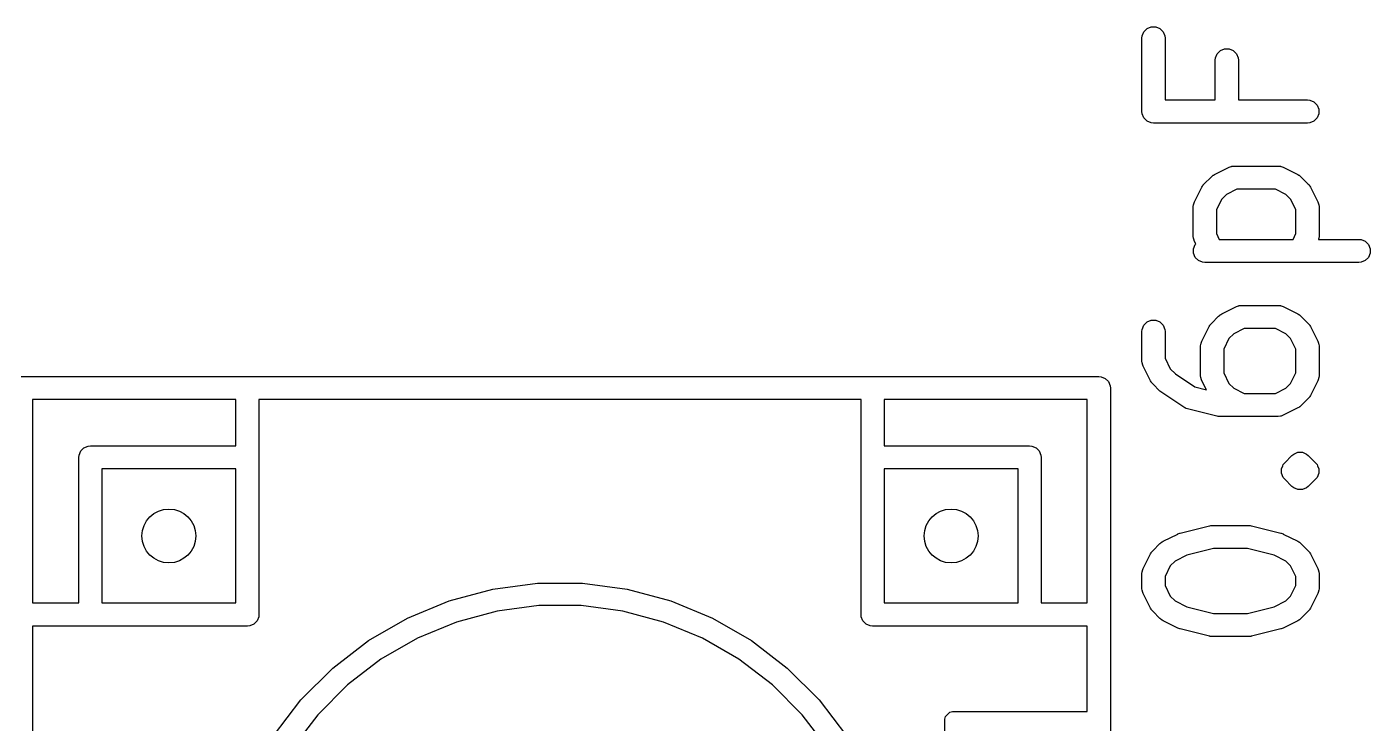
# Model space of a CAD drawing. Extents: x -2.36 to 2.12, y 0.28 to 4.05.
# Drawn here: x -2.0662 to -1.7228, y 3.8703 to 4.0482 of the extents above; entities that cross this region are included whole.
import ezdxf

# ---------------------------------------------------------------- set-up
doc = ezdxf.new("R2010")
doc.units = 0
doc.header["$MEASUREMENT"] = 0
doc.layers.add('BLACK', color=7, linetype='CONTINUOUS')

msp = doc.modelspace()

# ---------------------------------------------------------------- linework, layer by layer
at = {"layer": 'BLACK', "linetype": 'CONTINUOUS'}
for p, q in [((-1.78105, 4.04591), (-1.78061, 4.04697)), ((-1.78061, 4.04697), (-1.7798, 4.04779)), ((-1.7798, 4.04779), (-1.77873, 4.04823)), ((-1.77873, 4.04823), (-1.77758, 4.04823)), ((-1.77758, 4.04823), (-1.77652, 4.04779)), ((-1.77652, 4.04779), (-1.7757, 4.04697)), ((-1.7757, 4.04697), (-1.77526, 4.04591)), ((-1.78111, 4.04533), (-1.78105, 4.04591)), ((-1.78111, 4.02658), (-1.78111, 4.04533)), ((-1.77526, 4.04591), (-1.7752, 4.04533)), ((-1.7752, 4.04533), (-1.7752, 4.02954)), ((-1.76236, 4.03971), (-1.76231, 4.04028)), ((-1.76236, 4.02954), (-1.76236, 4.03971)), ((-1.76231, 4.04028), (-1.76186, 4.04135)), ((-1.76186, 4.04135), (-1.76105, 4.04216)), ((-1.76105, 4.04216), (-1.75999, 4.0426)), ((-1.75999, 4.0426), (-1.75883, 4.0426)), ((-1.75883, 4.0426), (-1.75777, 4.04216)), ((-1.75777, 4.04216), (-1.75695, 4.04135)), ((-1.75695, 4.04135), (-1.75651, 4.04028)), ((-1.75651, 4.04028), (-1.75646, 4.03971)), ((-1.75646, 4.03971), (-1.75646, 4.02954)), ((-1.7752, 4.02954), (-1.76236, 4.02954)), ((-1.75646, 4.02954), (-1.73879, 4.02954)), ((-1.73879, 4.02954), (-1.73821, 4.02948)), ((-1.73821, 4.02948), (-1.73715, 4.02904)), ((-1.73715, 4.02904), (-1.73633, 4.02822)), ((-1.78105, 4.02601), (-1.78111, 4.02658)), ((-1.78061, 4.02494), (-1.78105, 4.02601)), ((-1.73633, 4.02822), (-1.73589, 4.02716)), ((-1.73589, 4.02601), (-1.73633, 4.02494)), ((-1.73589, 4.02716), (-1.73589, 4.02601)), ((-1.7798, 4.02413), (-1.78061, 4.02494)), ((-1.77873, 4.02369), (-1.7798, 4.02413)), ((-1.77816, 4.02363), (-1.77873, 4.02369)), ((-1.73879, 4.02363), (-1.77816, 4.02363)), ((-1.73821, 4.02369), (-1.73879, 4.02363)), ((-1.73715, 4.02413), (-1.73821, 4.02369)), ((-1.73633, 4.02494), (-1.73715, 4.02413)), ((-1.7626, 4.01048), (-1.75885, 4.01235)), ((-1.75885, 4.01235), (-1.75831, 4.01256)), ((-1.75831, 4.01256), (-1.75821, 4.01257)), ((-1.75821, 4.01257), (-1.75811, 4.01261)), ((-1.75811, 4.01261), (-1.75753, 4.01266)), ((-1.75753, 4.01266), (-1.74629, 4.01266)), ((-1.74629, 4.01266), (-1.74571, 4.01261)), ((-1.74571, 4.01261), (-1.74561, 4.01257)), ((-1.74561, 4.01257), (-1.74551, 4.01256)), ((-1.74551, 4.01256), (-1.74497, 4.01235)), ((-1.74497, 4.01235), (-1.74122, 4.01048)), ((-1.76525, 4.00805), (-1.76337, 4.00992)), ((-1.76337, 4.00992), (-1.76315, 4.01011)), ((-1.76315, 4.01011), (-1.76309, 4.01017)), ((-1.76309, 4.01017), (-1.76301, 4.01023)), ((-1.76301, 4.01023), (-1.76292, 4.01029)), ((-1.76292, 4.01029), (-1.76285, 4.01032)), ((-1.76285, 4.01032), (-1.7626, 4.01048)), ((-1.74122, 4.01048), (-1.74097, 4.01032)), ((-1.74097, 4.01032), (-1.7409, 4.01029)), ((-1.7409, 4.01029), (-1.74081, 4.01023)), ((-1.74081, 4.01023), (-1.74073, 4.01017)), ((-1.74073, 4.01017), (-1.74067, 4.01011)), ((-1.74067, 4.01011), (-1.74045, 4.00992)), ((-1.74045, 4.00992), (-1.73857, 4.00805)), ((-1.76767, 4.00353), (-1.7658, 4.00728)), ((-1.7658, 4.00728), (-1.76564, 4.00753)), ((-1.76564, 4.00753), (-1.76561, 4.0076)), ((-1.76561, 4.0076), (-1.76555, 4.00768)), ((-1.76555, 4.00768), (-1.76549, 4.00777)), ((-1.76549, 4.00777), (-1.76543, 4.00782)), ((-1.76543, 4.00782), (-1.76525, 4.00805)), ((-1.75953, 4.00541), (-1.76073, 4.00421)), ((-1.75684, 4.00676), (-1.75953, 4.00541)), ((-1.74698, 4.00676), (-1.75684, 4.00676)), ((-1.74429, 4.00541), (-1.74698, 4.00676)), ((-1.74309, 4.00421), (-1.74429, 4.00541)), ((-1.73857, 4.00805), (-1.73839, 4.00782)), ((-1.73839, 4.00782), (-1.73833, 4.00777)), ((-1.73833, 4.00777), (-1.73827, 4.00768)), ((-1.73827, 4.00768), (-1.73821, 4.0076)), ((-1.73821, 4.0076), (-1.73818, 4.00753)), ((-1.73818, 4.00753), (-1.73802, 4.00728)), ((-1.73802, 4.00728), (-1.73615, 4.00353)), ((-1.76799, 4.00221), (-1.76793, 4.00279)), ((-1.76799, 3.99471), (-1.76799, 4.00221)), ((-1.76793, 4.00279), (-1.76789, 4.00289)), ((-1.76789, 4.00289), (-1.76788, 4.00299)), ((-1.76788, 4.00299), (-1.76767, 4.00353)), ((-1.76073, 4.00421), (-1.76208, 4.00152)), ((-1.76208, 4.00152), (-1.76208, 3.99541)), ((-1.74174, 4.00152), (-1.74309, 4.00421)), ((-1.74174, 3.99541), (-1.74174, 4.00152)), ((-1.73615, 4.00353), (-1.73594, 4.00299)), ((-1.73594, 4.00299), (-1.73593, 4.00289)), ((-1.73593, 4.00289), (-1.73589, 4.00279)), ((-1.73589, 4.00279), (-1.73583, 4.00221)), ((-1.73583, 4.00221), (-1.73583, 3.99471)), ((-1.76793, 3.99414), (-1.76799, 3.99471)), ((-1.76208, 3.99541), (-1.76133, 3.99392)), ((-1.74249, 3.99392), (-1.74174, 3.99541)), ((-1.73583, 3.99471), (-1.73589, 3.99414)), ((-1.76789, 3.99404), (-1.76793, 3.99414)), ((-1.76793, 3.99154), (-1.76749, 3.9926)), ((-1.76793, 3.99039), (-1.76793, 3.99154)), ((-1.76788, 3.99393), (-1.76789, 3.99404)), ((-1.76767, 3.99339), (-1.76788, 3.99393)), ((-1.76735, 3.99274), (-1.76767, 3.99339)), ((-1.76749, 3.9926), (-1.76735, 3.99274)), ((-1.76133, 3.99392), (-1.74249, 3.99392)), ((-1.73594, 3.99393), (-1.73595, 3.99392)), ((-1.73595, 3.99392), (-1.72566, 3.99392)), ((-1.73593, 3.99404), (-1.73594, 3.99393)), ((-1.73589, 3.99414), (-1.73593, 3.99404)), ((-1.72566, 3.99392), (-1.72509, 3.99386)), ((-1.72509, 3.99386), (-1.72402, 3.99342)), ((-1.72402, 3.99342), (-1.72321, 3.9926)), ((-1.72321, 3.9926), (-1.72277, 3.99154)), ((-1.72277, 3.99154), (-1.72277, 3.99039)), ((-1.76749, 3.98932), (-1.76793, 3.99039)), ((-1.76667, 3.98851), (-1.76749, 3.98932)), ((-1.76561, 3.98807), (-1.76667, 3.98851)), ((-1.76503, 3.98801), (-1.76561, 3.98807)), ((-1.72566, 3.98801), (-1.76503, 3.98801)), ((-1.72509, 3.98807), (-1.72566, 3.98801)), ((-1.72402, 3.98851), (-1.72509, 3.98807)), ((-1.72321, 3.98932), (-1.72402, 3.98851)), ((-1.72277, 3.99039), (-1.72321, 3.98932)), ((-1.76337, 3.97243), (-1.7615, 3.9743)), ((-1.7615, 3.9743), (-1.76127, 3.97449)), ((-1.76127, 3.97449), (-1.76122, 3.97455)), ((-1.76122, 3.97455), (-1.76113, 3.9746)), ((-1.76113, 3.9746), (-1.76105, 3.97467)), ((-1.76105, 3.97467), (-1.76098, 3.9747)), ((-1.76098, 3.9747), (-1.76073, 3.97486)), ((-1.76073, 3.97486), (-1.75698, 3.97673)), ((-1.75698, 3.97673), (-1.75644, 3.97694)), ((-1.75644, 3.97694), (-1.75633, 3.97695)), ((-1.75633, 3.97695), (-1.75624, 3.97699)), ((-1.75624, 3.97699), (-1.75566, 3.97704)), ((-1.75566, 3.97704), (-1.74629, 3.97704)), ((-1.74629, 3.97704), (-1.74571, 3.97699)), ((-1.74571, 3.97699), (-1.74561, 3.97695)), ((-1.74561, 3.97695), (-1.74551, 3.97694)), ((-1.74551, 3.97694), (-1.74497, 3.97673)), ((-1.74497, 3.97673), (-1.74122, 3.97486)), ((-1.74122, 3.97486), (-1.74097, 3.9747)), ((-1.74097, 3.9747), (-1.7409, 3.97467)), ((-1.7409, 3.97467), (-1.74081, 3.9746)), ((-1.74081, 3.9746), (-1.74073, 3.97455)), ((-1.74073, 3.97455), (-1.74067, 3.97449)), ((-1.74067, 3.97449), (-1.74045, 3.9743)), ((-1.74045, 3.9743), (-1.73857, 3.97243)), ((-1.78111, 3.97034), (-1.78105, 3.97092)), ((-1.78105, 3.97092), (-1.78061, 3.97198)), ((-1.78061, 3.97198), (-1.7798, 3.9728)), ((-1.7798, 3.9728), (-1.77873, 3.97324)), ((-1.77873, 3.97324), (-1.77758, 3.97324)), ((-1.77758, 3.97324), (-1.77652, 3.9728)), ((-1.77652, 3.9728), (-1.7757, 3.97198)), ((-1.7757, 3.97198), (-1.77526, 3.97092)), ((-1.77526, 3.97092), (-1.7752, 3.97034)), ((-1.7658, 3.96791), (-1.76392, 3.97166)), ((-1.76392, 3.97166), (-1.76377, 3.97191)), ((-1.76377, 3.97191), (-1.76374, 3.97198)), ((-1.76374, 3.97198), (-1.76367, 3.97206)), ((-1.76367, 3.97206), (-1.76362, 3.97215)), ((-1.76362, 3.97215), (-1.76356, 3.9722)), ((-1.76356, 3.9722), (-1.76337, 3.97243)), ((-1.75496, 3.97114), (-1.75766, 3.96979)), ((-1.74698, 3.97114), (-1.75496, 3.97114)), ((-1.74429, 3.96979), (-1.74698, 3.97114)), ((-1.73857, 3.97243), (-1.73839, 3.9722)), ((-1.73839, 3.9722), (-1.73833, 3.97215)), ((-1.73833, 3.97215), (-1.73827, 3.97206)), ((-1.73827, 3.97206), (-1.73821, 3.97198)), ((-1.73821, 3.97198), (-1.73818, 3.97191)), ((-1.73818, 3.97191), (-1.73802, 3.97166)), ((-1.73802, 3.97166), (-1.73615, 3.96791)), ((-1.78111, 3.96284), (-1.78111, 3.97034)), ((-1.7752, 3.97034), (-1.7752, 3.96354)), ((-1.76611, 3.96659), (-1.76605, 3.96717)), ((-1.76605, 3.96717), (-1.76601, 3.96727)), ((-1.76601, 3.96737), (-1.7658, 3.96791)), ((-1.76601, 3.96727), (-1.76601, 3.96737)), ((-1.75886, 3.96859), (-1.76021, 3.96589)), ((-1.75766, 3.96979), (-1.75886, 3.96859)), ((-1.74309, 3.96859), (-1.74429, 3.96979)), ((-1.74174, 3.96589), (-1.74309, 3.96859)), ((-1.73615, 3.96791), (-1.73594, 3.96737)), ((-1.73594, 3.96737), (-1.73593, 3.96727)), ((-1.73593, 3.96727), (-1.73589, 3.96717)), ((-1.73589, 3.96717), (-1.73583, 3.96659)), ((-1.76611, 3.95909), (-1.76611, 3.96659)), ((-1.76021, 3.96589), (-1.76021, 3.95979)), ((-1.74174, 3.95979), (-1.74174, 3.96589)), ((-1.73583, 3.96659), (-1.73583, 3.95909)), ((-1.78105, 3.96227), (-1.78111, 3.96284)), ((-1.78101, 3.96217), (-1.78105, 3.96227)), ((-1.781, 3.96206), (-1.78101, 3.96217)), ((-1.7808, 3.96152), (-1.781, 3.96206)), ((-1.77892, 3.95777), (-1.7808, 3.96152)), ((-1.7752, 3.96354), (-1.77386, 3.96084)), ((-1.77386, 3.96084), (-1.77253, 3.95951)), ((-2.06772, 3.95886), (-1.79213, 3.95886)), ((-1.79213, 3.95886), (-1.79155, 3.9588)), ((-1.79155, 3.9588), (-1.79049, 3.95836)), ((-1.79049, 3.95836), (-1.78967, 3.95755)), ((-1.78967, 3.95755), (-1.78923, 3.95648)), ((-1.77877, 3.95752), (-1.77892, 3.95777)), ((-1.77874, 3.95745), (-1.77877, 3.95752)), ((-1.77867, 3.95737), (-1.77874, 3.95745)), ((-1.77861, 3.95728), (-1.77867, 3.95737)), ((-1.77856, 3.95723), (-1.77861, 3.95728)), ((-1.77837, 3.957), (-1.77856, 3.95723)), ((-1.7765, 3.95513), (-1.77837, 3.957)), ((-1.77253, 3.95951), (-1.76757, 3.95621)), ((-1.76605, 3.95852), (-1.76611, 3.95909)), ((-1.76601, 3.95842), (-1.76605, 3.95852)), ((-1.76601, 3.95831), (-1.76601, 3.95842)), ((-1.7658, 3.95777), (-1.76601, 3.95831)), ((-1.76465, 3.95548), (-1.7658, 3.95777)), ((-1.76021, 3.95979), (-1.75886, 3.95709)), ((-1.75886, 3.95709), (-1.75766, 3.9559)), ((-1.74429, 3.9559), (-1.74309, 3.95709)), ((-1.74309, 3.95709), (-1.74174, 3.95979)), ((-1.73615, 3.95777), (-1.73802, 3.95402)), ((-1.73594, 3.95831), (-1.73615, 3.95777)), ((-1.73593, 3.95842), (-1.73594, 3.95831)), ((-1.73589, 3.95852), (-1.73593, 3.95842)), ((-1.73583, 3.95909), (-1.73589, 3.95852)), ((-1.78923, 3.95648), (-1.78917, 3.95591)), ((-1.78917, 3.95591), (-1.78917, 3.76726)), ((-1.77649, 3.95513), (-1.7765, 3.95513)), ((-1.77626, 3.95494), (-1.77649, 3.95513)), ((-1.77649, 3.95513), (-1.77649, 3.95513)), ((-1.77605, 3.95476), (-1.77626, 3.95494)), ((-1.77042, 3.95101), (-1.77605, 3.95476)), ((-1.77605, 3.95476), (-1.77605, 3.95476)), ((-1.77605, 3.95476), (-1.77605, 3.95476)), ((-1.76757, 3.95621), (-1.76465, 3.95548)), ((-1.75766, 3.9559), (-1.75496, 3.95455)), ((-1.75496, 3.95455), (-1.74698, 3.95455)), ((-1.74698, 3.95455), (-1.74429, 3.9559)), ((-1.73839, 3.95348), (-1.73857, 3.95326)), ((-1.73833, 3.95353), (-1.73839, 3.95348)), ((-1.73827, 3.95362), (-1.73833, 3.95353)), ((-1.73821, 3.9537), (-1.73827, 3.95362)), ((-1.73818, 3.95377), (-1.73821, 3.9537)), ((-1.73802, 3.95402), (-1.73818, 3.95377)), ((-2.06476, 3.95295), (-2.06476, 3.90098)), ((-2.0128, 3.95295), (-2.06476, 3.95295)), ((-2.0128, 3.94114), (-2.0128, 3.95295)), ((-2.00689, 3.95295), (-2.00689, 3.89803)), ((-1.85295, 3.95295), (-2.00689, 3.95295)), ((-1.85295, 3.89803), (-1.85295, 3.95295)), ((-1.84705, 3.95295), (-1.84705, 3.94114)), ((-1.79508, 3.95295), (-1.84705, 3.95295)), ((-1.79508, 3.90098), (-1.79508, 3.95295)), ((-1.7701, 3.95084), (-1.77042, 3.95101)), ((-1.77004, 3.9508), (-1.7701, 3.95084)), ((-1.76997, 3.95077), (-1.77004, 3.9508)), ((-1.76991, 3.95074), (-1.76997, 3.95077)), ((-1.76984, 3.95073), (-1.76991, 3.95074)), ((-1.7695, 3.9506), (-1.76984, 3.95073)), ((-1.762, 3.94873), (-1.7695, 3.9506)), ((-1.74122, 3.95083), (-1.74497, 3.94895)), ((-1.74097, 3.95098), (-1.74122, 3.95083)), ((-1.7409, 3.95101), (-1.74097, 3.95098)), ((-1.74081, 3.95108), (-1.7409, 3.95101)), ((-1.74073, 3.95114), (-1.74081, 3.95108)), ((-1.74067, 3.95119), (-1.74073, 3.95114)), ((-1.74045, 3.95138), (-1.74067, 3.95119)), ((-1.73857, 3.95326), (-1.74045, 3.95138)), ((-1.7619, 3.94871), (-1.762, 3.94873)), ((-1.76186, 3.9487), (-1.7619, 3.94871)), ((-1.76164, 3.94868), (-1.76186, 3.9487)), ((-1.76143, 3.94864), (-1.76164, 3.94868)), ((-1.76138, 3.94865), (-1.76143, 3.94864)), ((-1.76128, 3.94864), (-1.76138, 3.94865)), ((-1.74629, 3.94864), (-1.76128, 3.94864)), ((-1.74571, 3.9487), (-1.74629, 3.94864)), ((-1.74561, 3.94874), (-1.74571, 3.9487)), ((-1.74551, 3.94875), (-1.74561, 3.94874)), ((-1.74497, 3.94895), (-1.74551, 3.94875)), ((-2.0529, 3.93877), (-2.05246, 3.93983)), ((-2.05246, 3.93983), (-2.05164, 3.94064)), ((-2.05164, 3.94064), (-2.05058, 3.94108)), ((-2.05058, 3.94108), (-2.05, 3.94114)), ((-2.05, 3.94114), (-2.0128, 3.94114)), ((-1.84705, 3.94114), (-1.80984, 3.94114)), ((-1.80984, 3.94114), (-1.80927, 3.94108)), ((-1.80927, 3.94108), (-1.8082, 3.94064)), ((-1.8082, 3.94064), (-1.80739, 3.93983)), ((-1.80739, 3.93983), (-1.80695, 3.93877)), ((-2.05295, 3.93819), (-2.0529, 3.93877)), ((-2.05295, 3.90098), (-2.05295, 3.93819)), ((-1.80695, 3.93877), (-1.80689, 3.93819)), ((-1.80689, 3.93819), (-1.80689, 3.90098)), ((-1.74513, 3.93602), (-1.74499, 3.93636)), ((-1.74499, 3.93636), (-1.74462, 3.93681)), ((-1.74499, 3.93636), (-1.74499, 3.93636)), ((-1.74462, 3.93681), (-1.74275, 3.93868)), ((-1.74275, 3.93868), (-1.7423, 3.93905)), ((-1.7423, 3.93905), (-1.74124, 3.93949)), ((-1.74124, 3.93949), (-1.74009, 3.93949)), ((-1.74009, 3.93949), (-1.73902, 3.93905)), ((-1.73902, 3.93905), (-1.73902, 3.93905)), ((-1.73902, 3.93905), (-1.73857, 3.93868)), ((-1.73857, 3.93868), (-1.7367, 3.93681)), ((-1.7367, 3.93681), (-1.73633, 3.93636)), ((-1.73633, 3.93636), (-1.73619, 3.93602)), ((-2.04705, 3.93524), (-2.04705, 3.90098)), ((-2.0128, 3.93524), (-2.04705, 3.93524)), ((-2.0128, 3.90098), (-2.0128, 3.93524)), ((-1.84705, 3.93524), (-1.84705, 3.90098)), ((-1.8128, 3.93524), (-1.84705, 3.93524)), ((-1.8128, 3.90098), (-1.8128, 3.93524)), ((-1.74543, 3.9353), (-1.74513, 3.93602)), ((-1.74543, 3.93414), (-1.74543, 3.9353)), ((-1.74499, 3.93308), (-1.74543, 3.93414)), ((-1.74462, 3.93263), (-1.74499, 3.93308)), ((-1.74499, 3.93308), (-1.74499, 3.93308)), ((-1.73633, 3.93308), (-1.7367, 3.93263)), ((-1.73589, 3.93414), (-1.73633, 3.93308)), ((-1.73619, 3.93602), (-1.73589, 3.9353)), ((-1.73589, 3.9353), (-1.73589, 3.93414)), ((-1.74275, 3.93076), (-1.74462, 3.93263)), ((-1.7423, 3.93039), (-1.74275, 3.93076)), ((-1.74124, 3.92995), (-1.7423, 3.93039)), ((-1.74009, 3.92995), (-1.74124, 3.92995)), ((-1.73902, 3.93039), (-1.74009, 3.92995)), ((-1.73857, 3.93076), (-1.73902, 3.93039)), ((-1.7367, 3.93263), (-1.73857, 3.93076)), ((-1.77137, 3.91884), (-1.76387, 3.92071)), ((-1.76387, 3.92071), (-1.76377, 3.92073)), ((-1.76377, 3.92073), (-1.76373, 3.92074)), ((-1.76373, 3.92074), (-1.76352, 3.92077)), ((-1.76352, 3.92077), (-1.7633, 3.9208)), ((-1.7633, 3.9208), (-1.76326, 3.92079)), ((-1.76326, 3.92079), (-1.76316, 3.9208)), ((-1.76316, 3.9208), (-1.75378, 3.9208)), ((-1.75378, 3.9208), (-1.75368, 3.92079)), ((-1.75368, 3.92079), (-1.75364, 3.9208)), ((-1.75364, 3.9208), (-1.75343, 3.92077)), ((-1.75343, 3.92077), (-1.75321, 3.92074)), ((-1.75321, 3.92074), (-1.75317, 3.92073)), ((-1.75317, 3.92073), (-1.75307, 3.92071)), ((-1.75307, 3.92071), (-1.74557, 3.91884)), ((-1.77837, 3.91431), (-1.7765, 3.91619)), ((-1.7765, 3.91619), (-1.77627, 3.91637)), ((-1.77627, 3.91637), (-1.77622, 3.91643)), ((-1.77622, 3.91643), (-1.77613, 3.91649)), ((-1.77613, 3.91649), (-1.77605, 3.91655)), ((-1.77605, 3.91655), (-1.77598, 3.91658)), ((-1.77598, 3.91658), (-1.77573, 3.91674)), ((-1.77573, 3.91674), (-1.77198, 3.91861)), ((-1.77198, 3.91861), (-1.77194, 3.91863)), ((-1.77194, 3.91863), (-1.77192, 3.91864)), ((-1.77192, 3.91864), (-1.77168, 3.91873)), ((-1.77168, 3.91873), (-1.77144, 3.91882)), ((-1.77144, 3.91882), (-1.77142, 3.91882)), ((-1.77142, 3.91882), (-1.77137, 3.91884)), ((-1.74557, 3.91884), (-1.74553, 3.91882)), ((-1.74553, 3.91882), (-1.74551, 3.91882)), ((-1.74551, 3.91882), (-1.74527, 3.91873)), ((-1.74527, 3.91873), (-1.74502, 3.91864)), ((-1.74502, 3.91864), (-1.74501, 3.91863)), ((-1.74501, 3.91863), (-1.74497, 3.91861)), ((-1.74497, 3.91861), (-1.74122, 3.91674)), ((-1.74122, 3.91674), (-1.74097, 3.91658)), ((-1.74097, 3.91658), (-1.7409, 3.91655)), ((-1.7409, 3.91655), (-1.74081, 3.91649)), ((-1.74081, 3.91649), (-1.74073, 3.91643)), ((-1.74073, 3.91643), (-1.74067, 3.91637)), ((-1.74067, 3.91637), (-1.74045, 3.91619)), ((-1.74045, 3.91619), (-1.73857, 3.91431)), ((-1.7808, 3.90979), (-1.77892, 3.91354)), ((-1.77892, 3.91354), (-1.77877, 3.91379)), ((-1.77877, 3.91379), (-1.77874, 3.91386)), ((-1.77874, 3.91386), (-1.77867, 3.91394)), ((-1.77867, 3.91394), (-1.77861, 3.91403)), ((-1.77861, 3.91403), (-1.77856, 3.91409)), ((-1.77856, 3.91409), (-1.77837, 3.91431)), ((-1.76963, 3.91319), (-1.77266, 3.91167)), ((-1.7628, 3.9149), (-1.76963, 3.91319)), ((-1.75415, 3.9149), (-1.7628, 3.9149)), ((-1.74732, 3.91319), (-1.75415, 3.9149)), ((-1.74429, 3.91167), (-1.74732, 3.91319)), ((-1.73857, 3.91431), (-1.73839, 3.91409)), ((-1.73839, 3.91409), (-1.73833, 3.91403)), ((-1.73833, 3.91403), (-1.73827, 3.91394)), ((-1.73827, 3.91394), (-1.73821, 3.91386)), ((-1.73821, 3.91386), (-1.73818, 3.91379)), ((-1.73818, 3.91379), (-1.73802, 3.91354)), ((-1.73802, 3.91354), (-1.73615, 3.90979)), ((-1.78111, 3.90847), (-1.78105, 3.90905)), ((-1.78105, 3.90905), (-1.78101, 3.90915)), ((-1.78101, 3.90915), (-1.781, 3.90925)), ((-1.781, 3.90925), (-1.7808, 3.90979)), ((-1.77386, 3.91047), (-1.7752, 3.90778)), ((-1.77266, 3.91167), (-1.77386, 3.91047)), ((-1.74309, 3.91047), (-1.74429, 3.91167)), ((-1.74174, 3.90778), (-1.74309, 3.91047)), ((-1.73615, 3.90979), (-1.73594, 3.90925)), ((-1.73594, 3.90925), (-1.73593, 3.90915)), ((-1.73593, 3.90915), (-1.73589, 3.90905)), ((-1.73589, 3.90905), (-1.73583, 3.90847)), ((-1.94711, 3.90452), (-1.93568, 3.90602)), ((-1.93568, 3.90602), (-1.92416, 3.90602)), ((-1.92416, 3.90602), (-1.91273, 3.90452)), ((-1.78111, 3.90472), (-1.78111, 3.90847)), ((-1.7752, 3.90778), (-1.7752, 3.90542)), ((-1.7752, 3.90542), (-1.77386, 3.90272)), ((-1.74309, 3.90272), (-1.74174, 3.90542)), ((-1.74174, 3.90542), (-1.74174, 3.90778)), ((-1.73583, 3.90847), (-1.73583, 3.90472)), ((-1.95824, 3.90154), (-1.94711, 3.90452)), ((-1.91273, 3.90452), (-1.9016, 3.90154)), ((-1.78105, 3.90415), (-1.78111, 3.90472)), ((-1.78101, 3.90405), (-1.78105, 3.90415)), ((-1.781, 3.90394), (-1.78101, 3.90405)), ((-1.7808, 3.9034), (-1.781, 3.90394)), ((-1.77892, 3.89965), (-1.7808, 3.9034)), ((-1.77386, 3.90272), (-1.77266, 3.90153)), ((-1.74429, 3.90153), (-1.74309, 3.90272)), ((-1.73615, 3.9034), (-1.73802, 3.89965)), ((-1.73594, 3.90394), (-1.73615, 3.9034)), ((-1.73593, 3.90405), (-1.73594, 3.90394)), ((-1.73589, 3.90415), (-1.73593, 3.90405)), ((-1.73583, 3.90472), (-1.73589, 3.90415)), ((-2.06476, 3.90098), (-2.05295, 3.90098)), ((-2.04705, 3.90098), (-2.0128, 3.90098)), ((-1.96889, 3.89713), (-1.95824, 3.90154)), ((-1.94599, 3.8989), (-1.9564, 3.89611)), ((-1.93531, 3.90031), (-1.94599, 3.8989)), ((-1.92453, 3.90031), (-1.93531, 3.90031)), ((-1.91385, 3.8989), (-1.92453, 3.90031)), ((-1.90344, 3.89611), (-1.91385, 3.8989)), ((-1.9016, 3.90154), (-1.89095, 3.89713)), ((-1.84705, 3.90098), (-1.8128, 3.90098)), ((-1.80689, 3.90098), (-1.79508, 3.90098)), ((-1.77877, 3.89941), (-1.77892, 3.89965)), ((-1.77874, 3.89933), (-1.77877, 3.89941)), ((-1.77867, 3.89925), (-1.77874, 3.89933)), ((-1.77861, 3.89916), (-1.77867, 3.89925)), ((-1.77856, 3.89911), (-1.77861, 3.89916)), ((-1.77837, 3.89889), (-1.77856, 3.89911)), ((-1.7765, 3.89701), (-1.77837, 3.89889)), ((-1.77266, 3.90153), (-1.76963, 3.90001)), ((-1.76963, 3.90001), (-1.7628, 3.8983)), ((-1.75415, 3.8983), (-1.74732, 3.90001)), ((-1.74732, 3.90001), (-1.74429, 3.90153)), ((-1.73857, 3.89889), (-1.74045, 3.89701)), ((-1.73839, 3.89911), (-1.73857, 3.89889)), ((-1.73833, 3.89916), (-1.73839, 3.89911)), ((-1.73827, 3.89925), (-1.73833, 3.89916)), ((-1.73821, 3.89933), (-1.73827, 3.89925)), ((-1.73818, 3.89941), (-1.73821, 3.89933)), ((-1.73802, 3.89965), (-1.73818, 3.89941)), ((-2.00984, 3.89508), (-2.06476, 3.89508)), ((-2.06476, 3.89508), (-2.06476, 3.76941)), ((-2.00927, 3.89514), (-2.00984, 3.89508)), ((-2.0082, 3.89558), (-2.00927, 3.89514)), ((-2.00739, 3.89639), (-2.0082, 3.89558)), ((-2.00695, 3.89746), (-2.00739, 3.89639)), ((-2.00689, 3.89803), (-2.00695, 3.89746)), ((-1.97887, 3.89136), (-1.96889, 3.89713)), ((-1.9564, 3.89611), (-1.96635, 3.89199)), ((-1.89349, 3.89199), (-1.90344, 3.89611)), ((-1.89095, 3.89713), (-1.88097, 3.89136)), ((-1.8529, 3.89746), (-1.85295, 3.89803)), ((-1.85246, 3.89639), (-1.8529, 3.89746)), ((-1.85164, 3.89558), (-1.85246, 3.89639)), ((-1.85058, 3.89514), (-1.85164, 3.89558)), ((-1.85, 3.89508), (-1.85058, 3.89514)), ((-1.79508, 3.89508), (-1.85, 3.89508)), ((-1.79508, 3.87323), (-1.79508, 3.89508)), ((-1.77627, 3.89683), (-1.7765, 3.89701)), ((-1.77622, 3.89677), (-1.77627, 3.89683)), ((-1.77613, 3.89671), (-1.77622, 3.89677)), ((-1.77605, 3.89664), (-1.77613, 3.89671)), ((-1.77598, 3.89662), (-1.77605, 3.89664)), ((-1.77573, 3.89646), (-1.77598, 3.89662)), ((-1.77198, 3.89458), (-1.77573, 3.89646)), ((-1.7628, 3.8983), (-1.75415, 3.8983)), ((-1.74122, 3.89646), (-1.74497, 3.89458)), ((-1.74097, 3.89662), (-1.74122, 3.89646)), ((-1.7409, 3.89664), (-1.74097, 3.89662)), ((-1.74081, 3.89671), (-1.7409, 3.89664)), ((-1.74073, 3.89677), (-1.74081, 3.89671)), ((-1.74067, 3.89683), (-1.74073, 3.89677)), ((-1.74045, 3.89701), (-1.74067, 3.89683)), ((-1.96635, 3.89199), (-1.97569, 3.8866)), ((-1.88416, 3.8866), (-1.89349, 3.89199)), ((-1.77194, 3.89457), (-1.77198, 3.89458)), ((-1.77192, 3.89456), (-1.77194, 3.89457)), ((-1.77168, 3.89447), (-1.77192, 3.89456)), ((-1.77144, 3.89438), (-1.77168, 3.89447)), ((-1.77142, 3.89438), (-1.77144, 3.89438)), ((-1.77137, 3.89436), (-1.77142, 3.89438)), ((-1.76387, 3.89249), (-1.77137, 3.89436)), ((-1.76377, 3.89247), (-1.76387, 3.89249)), ((-1.76373, 3.89245), (-1.76377, 3.89247)), ((-1.76352, 3.89243), (-1.76373, 3.89245)), ((-1.7633, 3.8924), (-1.76352, 3.89243)), ((-1.76326, 3.89241), (-1.7633, 3.8924)), ((-1.76316, 3.8924), (-1.76326, 3.89241)), ((-1.75378, 3.8924), (-1.76316, 3.8924)), ((-1.75368, 3.89241), (-1.75378, 3.8924)), ((-1.75364, 3.8924), (-1.75368, 3.89241)), ((-1.75343, 3.89243), (-1.75364, 3.8924)), ((-1.75321, 3.89245), (-1.75343, 3.89243)), ((-1.75317, 3.89247), (-1.75321, 3.89245)), ((-1.75307, 3.89249), (-1.75317, 3.89247)), ((-1.74557, 3.89436), (-1.75307, 3.89249)), ((-1.74553, 3.89438), (-1.74557, 3.89436)), ((-1.74551, 3.89438), (-1.74553, 3.89438)), ((-1.74527, 3.89447), (-1.74551, 3.89438)), ((-1.74502, 3.89456), (-1.74527, 3.89447)), ((-1.74501, 3.89457), (-1.74502, 3.89456)), ((-1.74497, 3.89458), (-1.74501, 3.89457)), ((-1.98801, 3.88435), (-1.97887, 3.89136)), ((-1.88097, 3.89136), (-1.87183, 3.88435)), ((-1.97569, 3.8866), (-1.98423, 3.88004)), ((-1.87561, 3.88004), (-1.88416, 3.8866)), ((-1.99616, 3.8762), (-1.98801, 3.88435)), ((-1.87183, 3.88435), (-1.86368, 3.8762)), ((-1.98423, 3.88004), (-1.99185, 3.87242)), ((-1.86799, 3.87242), (-1.87561, 3.88004)), ((-2.00318, 3.86706), (-1.99616, 3.8762)), ((-1.86368, 3.8762), (-1.85667, 3.86706)), ((-1.99185, 3.87242), (-1.99841, 3.86387)), ((-1.86143, 3.86387), (-1.86799, 3.87242)), ((-1.8315, 3.87126), (-1.83135, 3.87201)), ((-1.8315, 3.82008), (-1.8315, 3.87126)), ((-1.83135, 3.87201), (-1.83028, 3.87308)), ((-1.83028, 3.87308), (-1.82953, 3.87323)), ((-1.82953, 3.87323), (-1.79508, 3.87323))]:
    msp.add_line(p, q, dxfattribs=at)
at = {"layer": 'BLACK'}
for centre in [(-2.02992, 3.91811), (-2.02992, 3.91811), (-1.82992, 3.91811), (-1.82992, 3.91811)]:
    msp.add_circle(centre, 0.00689, dxfattribs=at)

doc.saveas('drawing.dxf')
